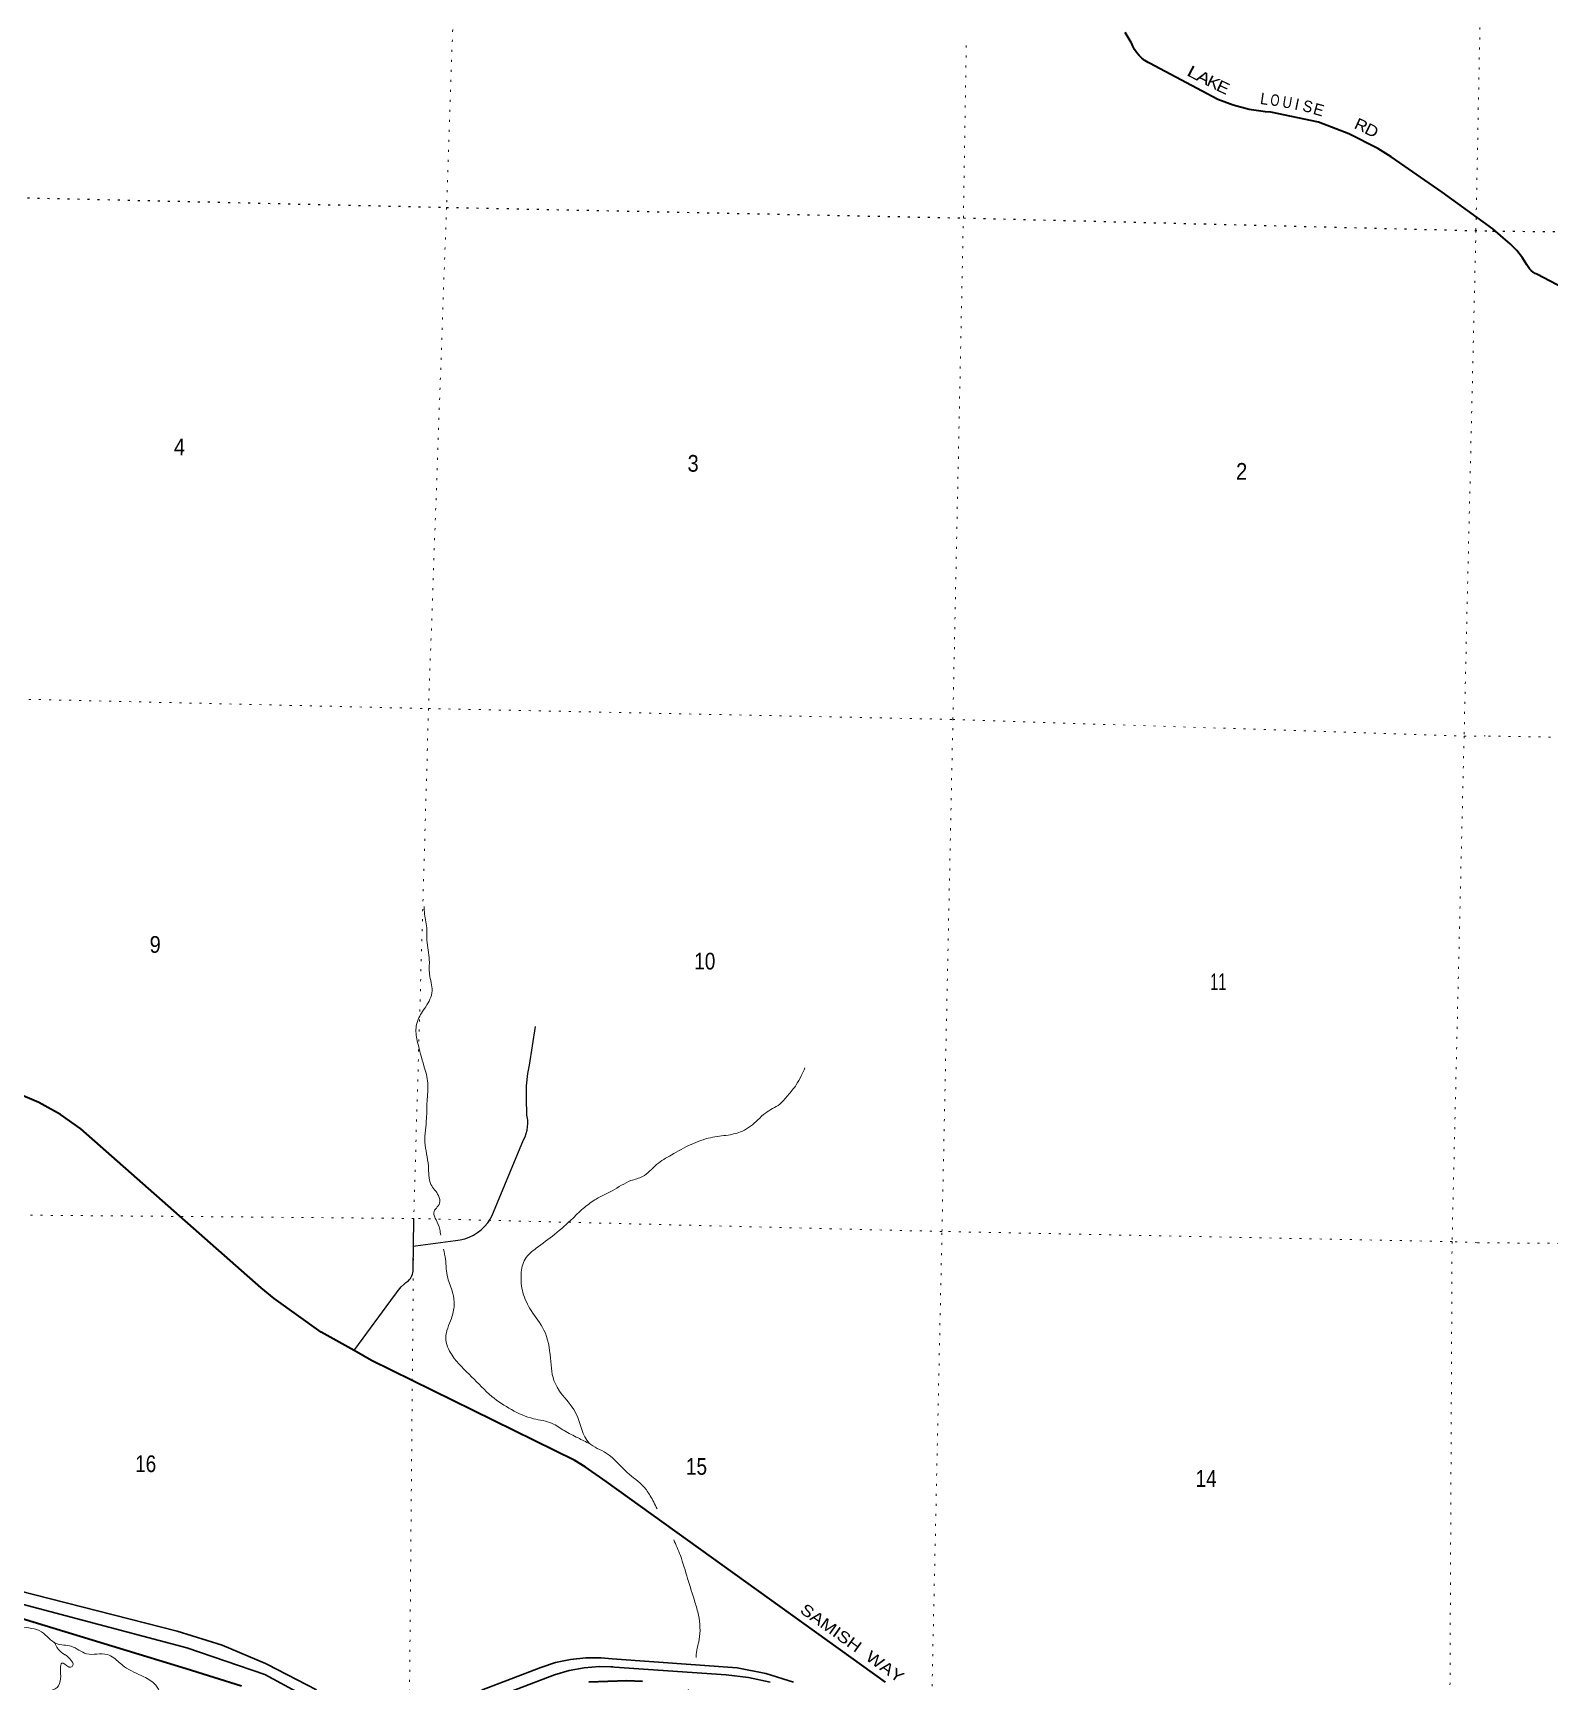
# Model space of a CAD drawing. Header units: feet. Extents: x -489137 to -242534, y 368785 to 558127.
# Drawn here: x -350286 to -334415, y 440070 to 457322 of the extents above; entities that cross this region are included whole.
import ezdxf

# ---------------------------------------------------------------- set-up
doc = ezdxf.new("R2010")
doc.units = ezdxf.units.FT
doc.header["$LTSCALE"] = 70
doc.linetypes.add('DOTTED', pattern=[1.5, 0.3, -1.2])
for name, color, linetype, lineweight in [('18', 7, 'Continuous', 35), ('26', 7, 'Continuous', 40), ('27', 7, 'Continuous', 13), ('29', 7, 'Continuous', 25), ('39', 7, 'Continuous', 13), ('6', 7, 'DOTTED', 25), ('7', 7, 'DOTTED', 13)]:
    doc.layers.add(name, color=color, linetype=linetype, lineweight=lineweight)

msp = doc.modelspace()

# ---------------------------------------------------------------- linework, layer by layer
at = {"layer": '18'}
for points in [[(-347319.82, 439978.3), (-347830.62, 440244.4), (-347850.27, 440254.06), (-348304.91, 440447.3), (-348777.25, 440591.96), (-350938.79, 441142.5)], [(-347483.98, 439937.65), (-347859.97, 440139.67), (-348675.9, 440417.14), (-351034.81, 441042.53)], [(-342325.12, 440058.44), (-342615.91, 440149.46), (-342914.62, 440209.57), (-344221.59, 440304.47), (-344337.17, 440314.7), (-344498.11, 440314.41), (-344658.13, 440297.3), (-344815.48, 440263.55), (-344968.45, 440213.54), (-345591.46, 439973.8)], [(-342568.54, 440057.72), (-342796.96, 440109.06), (-343029.5, 440136.25), (-344196.99, 440216.54), (-344217.2, 440217.93), (-344236.99, 440218.37), (-344356.82, 440221.01), (-344515.83, 440208.87), (-344672.7, 440180.17), (-344825.71, 440135.23), (-345355.36, 439932.88)]]:
    msp.add_lwpolyline(points, dxfattribs=at)
at = {"layer": '26'}
for points in [[(-335005.33, 455270.69), (-335534.53, 455656.29), (-336066.52, 456025.64), (-336206.66, 456111.11), (-336510.61, 456265.56), (-336829.05, 456387.38), (-337327.32, 456491.73), (-337383.95, 456496.16), (-337554.81, 456521.54), (-337722.08, 456564.65), (-337883.92, 456625), (-338597.75, 457004.39), (-338612.46, 457012.03), (-338646.11, 457032.81), (-338677.41, 457056.99), (-338706, 457084.31), (-338731.59, 457114.47), (-338753.88, 457147.14), (-338772.63, 457181.96), (-338787.64, 457218.54), (-338789.54, 457222.15), (-338852.8, 457328.01)], [(-334197.79, 454616.43), (-334543.03, 454795.47), (-334561.42, 454805.28), (-334582.17, 454819.05), (-334601.37, 454834.92), (-334618.81, 454852.71), (-334634.28, 454872.23), (-334647.64, 454893.25), (-334694.59, 454968), (-334753.86, 455044.22), (-334820.78, 455113.83), (-334894.6, 455176.05), (-335005.33, 455270.69)], [(-341360.95, 440056.91), (-344285.86, 442157.57), (-344504.79, 442311.71), (-344615.18, 442377.27), (-346741.4, 443426.39), (-346924.39, 443529.59), (-347268.07, 443723.41), (-347760.8, 444073.85), (-347898.17, 444186.29), (-349785.73, 445850.98), (-349997.5, 445999.96), (-350223.68, 446125.98), (-350461.79, 446227.67), (-350709.23, 446303.92), (-350963.29, 446353.88), (-351108.65, 446370.26), (-351963.62, 446366.97)], [(-348101.77, 440017.03), (-348684.16, 440199.06), (-350570.55, 440772.9)], [(-343906.6, 440066.74), (-344067.75, 440072.87), (-344468.66, 440058.66)]]:
    msp.add_lwpolyline(points, dxfattribs=at)
at = {"layer": '29'}
for points in [[(-345120.88, 446170.36), (-345119.5, 446300.97), (-345104.47, 446430.72), (-345087.09, 446515.43), (-345026.41, 446920.81)], [(-345151.51, 445736.37), (-345135.3, 445768.05), (-345122.48, 445801.24), (-345113.2, 445835.59), (-345107.57, 445870.72), (-345105.64, 445906.25), (-345107.43, 445941.79), (-345112.93, 445976.94), (-345116.6, 445992.55), (-345120.88, 446170.36)], [(-345861.56, 444681.47), (-345812.78, 444688.13), (-345764.96, 444699.86), (-345718.63, 444716.51), (-345674.3, 444737.92), (-345632.44, 444763.85), (-345593.53, 444794), (-345557.98, 444828.06), (-345526.18, 444865.65), (-345498.49, 444906.36), (-345480.96, 444937.96), (-345151.51, 445736.37)], [(-346307.34, 444387.35), (-346304.02, 444622.3), (-346299.93, 444912.45)], [(-346304.02, 444622.3), (-346282.63, 444625.16), (-345861.56, 444681.47)], [(-346485.84, 444124.46), (-346472.02, 444144.6), (-346460.36, 444161.6), (-346431.25, 444195.74), (-346401.48, 444224.04), (-346381.58, 444240.57)], [(-346381.58, 444240.57), (-346361.48, 444255.28), (-346355.68, 444260.17), (-346344.45, 444271.85), (-346334.5, 444284.63), (-346325.94, 444298.39), (-346318.87, 444312.96), (-346313.36, 444328.2), (-346309.47, 444343.93), (-346307.25, 444359.98), (-346306.72, 444376.17), (-346307.34, 444387.35)], [(-346924.39, 443529.59), (-346915.73, 443541.35), (-346500.48, 444104.6), (-346485.84, 444124.46)]]:
    msp.add_lwpolyline(points, dxfattribs=at)
at = {"layer": '39'}
for points in [[(-346016.61, 444737.48), (-346028.17, 444798.41), (-346065.58, 444897.8), (-346091.11, 444972.82), (-346029.47, 445071.14), (-346040.79, 445152.06), (-346120.49, 445268.06), (-346146.84, 445462.27), (-346182.75, 445711.13), (-346166.08, 445961.44), (-346160.27, 446137.12), (-346152.28, 446328.95), (-346192.92, 446509.17), (-346259.19, 446754.31), (-346275.84, 446908.02), (-346254.76, 446994.65), (-346174.57, 447129.14), (-346108.22, 447294.07), (-346134.78, 447468.08), (-346137.32, 447617.59), (-346161.53, 447823.9), (-346162.43, 447935.01), (-346187.06, 448098.91), (-346192.34, 448177.75)], [(-343752.66, 441873.99), (-343824.42, 442009.17), (-343892.19, 442104.84), (-344064.56, 442252.15), (-344284.88, 442456.53), (-344463.74, 442561.48), (-344600.15, 442867.98), (-344821.33, 443187.52), (-344869.24, 443448.63), (-344937.03, 443744.29), (-345070.43, 443947.73), (-345157.48, 444136.54), (-345175.76, 444328.64), (-345133.73, 444487.78), (-345017.36, 444601.67), (-344825.9, 444745.05), (-344632.13, 444916.68), (-344511.74, 445028.51), (-344389.56, 445116.08), (-344222.92, 445203.16), (-344025.78, 445308.1), (-343906.08, 445351.25), (-343757.25, 445476.91), (-343604.63, 445576.27), (-343397.32, 445687.16), (-343192.44, 445757.67), (-343008.2, 445785.99), (-342860.22, 445826.81), (-342697.31, 445944.24), (-342617.75, 446016.11), (-342469.24, 446109.45), (-342383.44, 446199.43), (-342295.38, 446311.6), (-342243.9, 446405.99), (-342204.66, 446488.39)], [(-344456.3, 442553.13), (-344580.45, 442615.26), (-344725.23, 442691.57), (-344851.82, 442767.67), (-345045.4, 442816.22), (-345276.92, 442911.64), (-345481.73, 443049.2), (-345693.94, 443255.51), (-345897.89, 443479.92), (-345964.76, 443664.47), (-345906.14, 443865.84), (-345876.46, 444002.89), (-345893.31, 444136.39), (-345944.33, 444290.47), (-345968.65, 444484.66), (-345988.92, 444591.48)], [(-343344.06, 440316.1), (-343344.04, 440325.31), (-343311.91, 440504.75), (-343319.46, 440759.36), (-343356.49, 440897.12), (-343432.86, 441142.37), (-343509.28, 441383.59), (-343578.12, 441549.82)], [(-350498.84, 440660.98), (-350416.22, 440639.93), (-350196.43, 440585.04), (-350042, 440462.17), (-349884.61, 440434.21), (-349725.69, 440355.73), (-349507.45, 440347.32), (-349441.1, 440312.26), (-349328.81, 440220.15), (-349125.7, 440114.93), (-349001.25, 440026.73), (-348895.88, 439849.85), (-348813.72, 439778.26), (-348733.56, 439708.71), (-348654.11, 439568.47), (-348498.38, 439574.87), (-348434.16, 439327.73), (-348162.44, 439209.66), (-348024.78, 439228.37), (-347806.4, 439234.1), (-347664.89, 439234.59), (-347541.63, 439229.22), (-347433.13, 439163.41), (-347368.02, 439205.13), (-347379.74, 439245.66), (-347355.02, 439291.85), (-347284.52, 439266.85), (-347225.72, 439284.4), (-347118.24, 439317.58), (-347048.5, 439417.83), (-346817.19, 439302.22), (-346583.27, 439245.15), (-346210.53, 439321.94), (-345872.37, 439378.89), (-345740.74, 439401.71), (-345335.48, 439496.33), (-345174.64, 439609.74), (-345037.92, 439737.55), (-344895.53, 439824.9), (-344768.11, 439831.6), (-344749.98, 439825.35), (-344396.31, 439815.47), (-344092.93, 439830.38), (-343860.24, 439852.12), (-343666.66, 439803.57), (-343446.79, 439956.74), (-343422.14, 439981.35)], [(-349957.37, 440348.26), (-350019.7, 440401.33), (-350048.89, 440451.37), (-350061.4, 440472.22)], [(-353207.82, 435987.05), (-353196.96, 436061.68), (-353190.03, 436148.46), (-353190.69, 436283.82), (-353183.33, 436413.02), (-353162.14, 436509.76), (-353142.69, 436634.79), (-353125.45, 436741.67), (-353090.39, 436809.97), (-352976.84, 436845.11), (-352761.99, 436901.38), (-352591.57, 436962.16), (-352481.95, 437007.44), (-352406.82, 437040.97), (-352335.89, 437058.39), (-352206.69, 437040.83), (-352083.06, 437071.82), (-352032.37, 437087.44), (-351847.96, 437131.91), (-351756.3, 437201.62), (-351676.39, 437307.83), (-351637.17, 437388.21), (-351604.12, 437458.55), (-351570.66, 437569.3), (-351565.14, 437716.7), (-351560.59, 437767.16), (-351634.02, 437903.29), (-351667.47, 437994.56), (-351738.86, 438132.69), (-351771.92, 438262.33), (-351742.55, 438369.08), (-351597.09, 438561.44), (-351484.86, 438665.27), (-351396.73, 438785.53), (-351365.49, 438876.09), (-351376.75, 438963.08), (-351398.05, 439056.23), (-351421.41, 439145.37), (-351430.93, 439204.05), (-351413.54, 439325.07), (-351383.89, 439460.09), (-351391.42, 439514.71), (-351396.7, 439593.55), (-351396.09, 439654.15), (-351391.5, 439708.64), (-351366.55, 439777.06), (-351285.4, 439806.48), (-351224.78, 439803.81), (-351166.28, 439791.06), (-351091.53, 439786.21), (-351052.68, 439830.23), (-351035.37, 439943.17), (-350932, 439970.34), (-350841, 439973.4), (-350752.55, 439923.96), (-350594.97, 439914.18), (-350431.39, 439898.28), (-350332.53, 439879.03), (-350204.92, 439903.92), (-350125.52, 439959.62), (-350034.12, 440003.08), (-349996.82, 440093.58), (-349997.71, 440206.71), (-349985.07, 440257.08), (-349914.69, 440219.96), (-349908.31, 440216.9)], [(-349908.31, 440216.9), (-349882.09, 440217.85), (-349865.41, 440242.87), (-349877.92, 440276.23), (-349898.77, 440301.25), (-349944.64, 440342.95), (-349957.37, 440348.26)]]:
    msp.add_spline(points, degree=3, dxfattribs=at)
at = {"layer": '6'}
for points in [[(-357496.8, 455743.93), (-356547.57, 455729.33), (-351183.58, 455614.93), (-345957.11, 455495.96), (-340546.59, 455385.1), (-335005.67, 455248.17)], [(-335005.67, 455248.17), (-329842.17, 455199.69), (-327593.67, 455146.97)]]:
    msp.add_lwpolyline(points, dxfattribs=at)
at = {"layer": '7'}
for points in [[(-345724.28, 462183.24), (-345957.11, 455495.96), (-346145.24, 450249.83), (-346299.93, 444912.45), (-346347.77, 439545.62), (-346495.24, 434323.3), (-346506.78, 433836.26)], [(-335128.73, 457904.44), (-335180.77, 455252.5), (-335304.67, 449961.24), (-335430.59, 444670.01), (-335455.02, 439420.1), (-335611.83, 434072.63), (-335642.77, 431849.54)], [(-341278.61, 434220.63), (-341278.28, 434263.01), (-340883.08, 439595.79), (-340770.4, 444776.06), (-340655.92, 450136.11), (-340546.59, 455385.1), (-340515.73, 457198.98)], [(-357404.01, 450402.2), (-356617.52, 450374.87), (-351587.96, 450375.18), (-346145.24, 450249.83), (-340655.92, 450136.11), (-335304.67, 449961.24), (-335085.66, 449962.87)], [(-328429.69, 449858.51), (-329988.98, 449872.1), (-335085.66, 449962.87)], [(-335165.92, 444658.55), (-335430.59, 444670.01), (-340770.4, 444776.06), (-346299.93, 444912.45), (-351743.44, 444959.02), (-352642.95, 444982.71)], [(-335165.92, 444658.55), (-330109.58, 444616.54), (-325049.58, 444530.22), (-320483.65, 444354.23), (-320422.18, 444357.53)]]:
    msp.add_lwpolyline(points, dxfattribs=at)

# ---------------------------------------------------------------- texts
at = {"layer": '27'}
for s, rotation, width, p in [('L', 331.987, 1.45, (-338217.86, 456884.23)), ('A', 333.414, 1.3, (-338119.11, 456831.52)), ('K', 333.808, 1.2, (-338010.4, 456777.48)), ('E', 334.923, 1.2, (-337909.97, 456726.19)), ('L', 351.424, 0.95, (-337445.46, 456579.38)), ('O', 352.729, 0.75, (-337337.72, 456564.77)), ('U', 350.369, 0.85, (-337213.44, 456544.87)), ('S', 346.692, 0.95, (-337003.94, 456506.42)), ('R', 335.48, 1.1, (-336464.33, 456328.43)), ('D', 333.752, 1.15, (-336357.33, 456277.25)), ('SAMISH  WAY', 324.314, 1.2, (-342266.29, 440793.3))]:
    msp.add_text(s, height=120, rotation=rotation, dxfattribs=dict(at, width=width)).set_placement(p)
for s, rotation, p in [('I', 348.107, (-337087.35, 456521.11)), ('E', 344.219, (-336893.74, 456475.76))]:
    msp.add_text(s, height=120, rotation=rotation, dxfattribs=at).set_placement(p)
at = {"layer": '7', "width": 0.9}
for s, p in [('4', (-348811.76, 452902.17)), ('3', (-343434.96, 452729.6)), ('2', (-337692.96, 452645.63)), ('9', (-349066.16, 447693.8))]:
    msp.add_text(s, height=175, rotation=359.382, dxfattribs=at).set_placement(p)
at = {"layer": '7'}
for s, width, p in [('10', 0.85, (-343363.97, 447518.62)), ('11', 0.65, (-337962.82, 447303.1)), ('16', 0.85, (-349217.11, 442257.18)), ('15', 0.85, (-343450.83, 442229.2)), ('14', 0.85, (-338115.74, 442102.94))]:
    msp.add_text(s, height=175, dxfattribs=dict(at, width=width)).set_placement(p)

doc.saveas('drawing.dxf')
